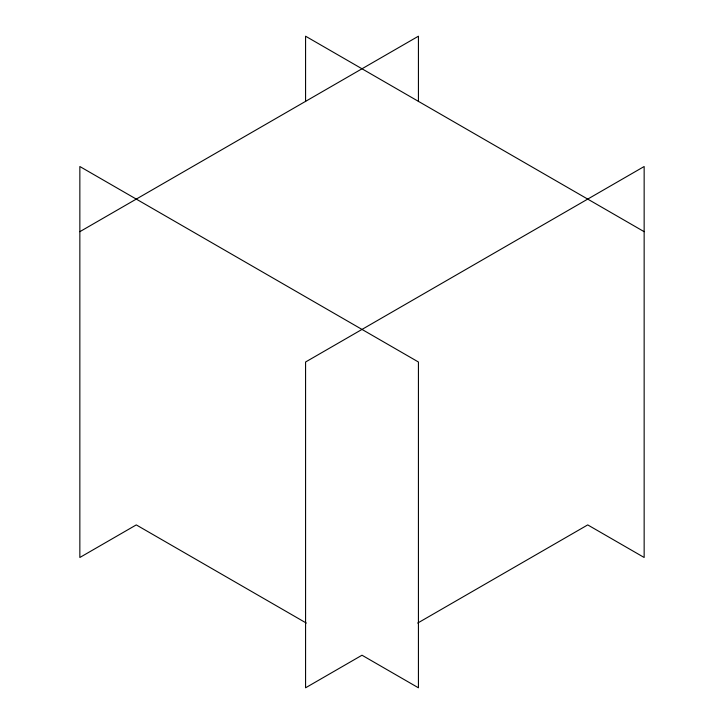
<?xml version="1.0" encoding="UTF-8"?>
<svg xmlns="http://www.w3.org/2000/svg" width="724" height="724" viewBox="0 0 724 724"><rect width="100%" height="100%" fill="white"/><g stroke="black" fill="none" stroke-linecap="round" stroke-linejoin="round"><path stroke-width="1.09" d="M79.848 231.68L418.427 36.2L418.427 101.586M417.694 623.065L587.725 524.9L644.152 557.48L644.152 166.52L305.573 362L305.573 687.8L362 655.22L418.427 687.8L418.427 362L79.848 166.52L79.848 557.48L136.275 524.9L306.306 623.065M644.152 231.68L305.573 36.2L305.573 101.586"/></g></svg>
